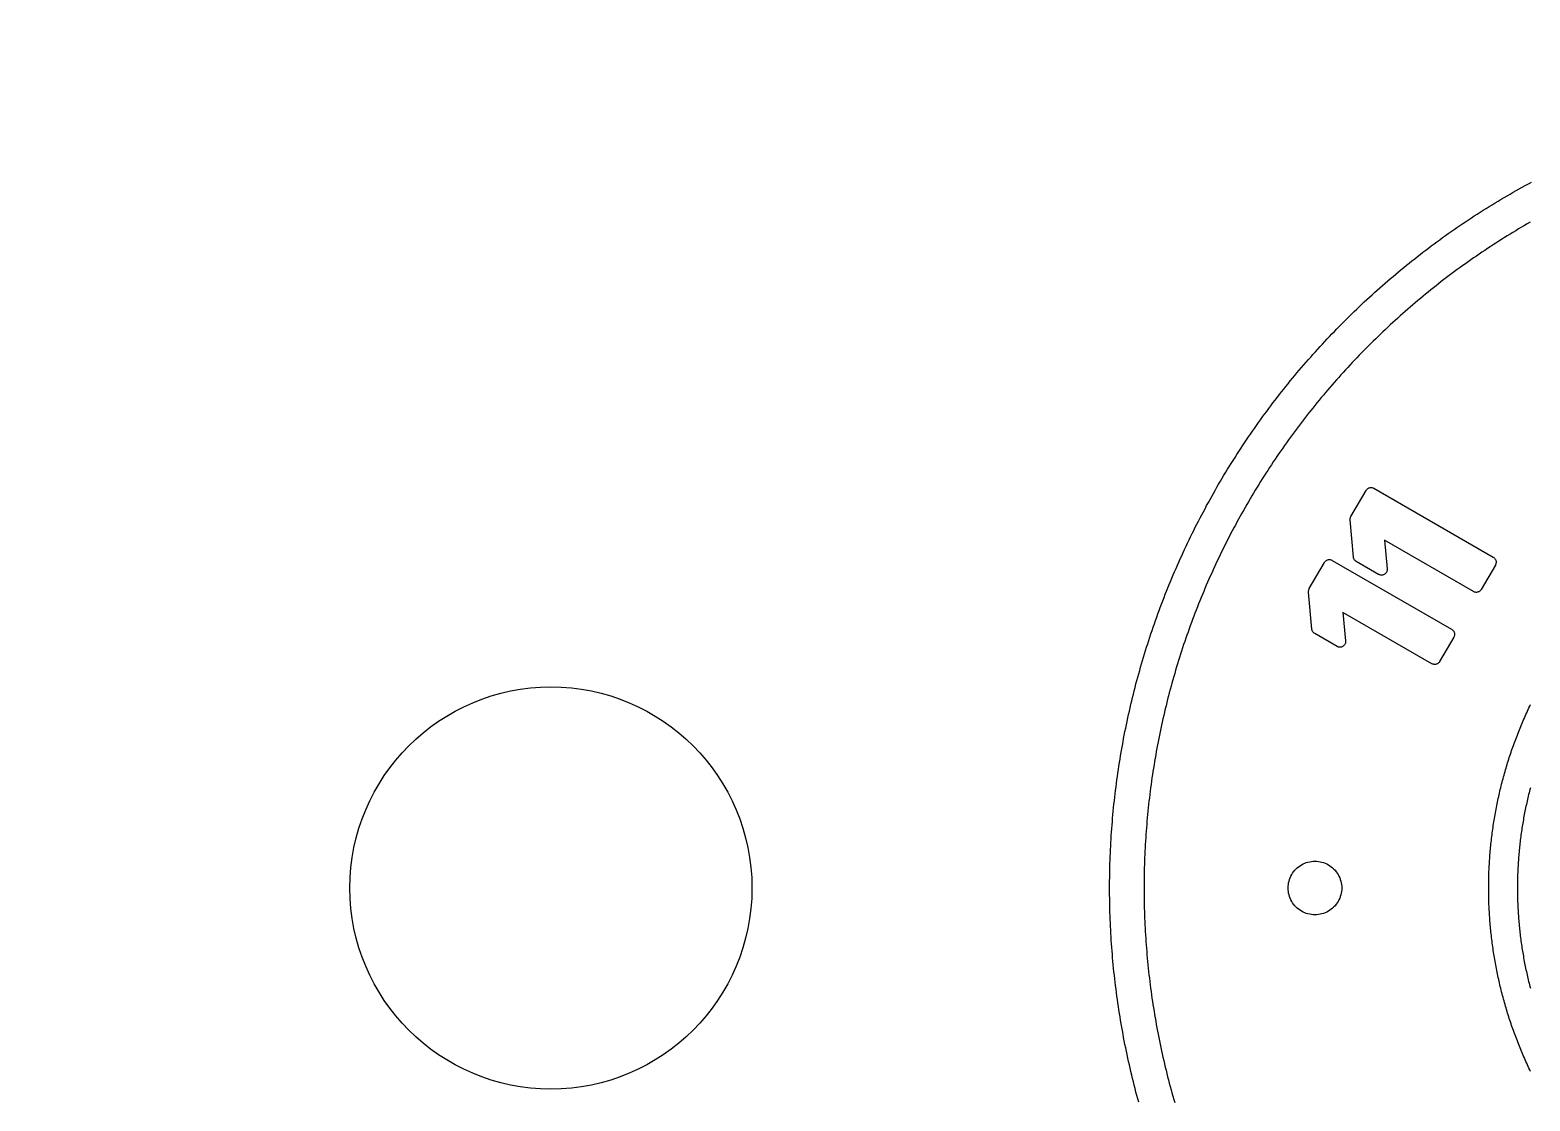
# Model space of a CAD drawing. Header units: millimetres. Extents: x -17.8 to 17.8, y -17.8 to 17.8.
# Drawn here: x -2.72 to 5.11, y -1.11 to 4.48 of the extents above; entities that cross this region are included whole.
import ezdxf

# ---------------------------------------------------------------- set-up
doc = ezdxf.new("R2010")
doc.units = ezdxf.units.MM
doc.layers.add('ALTIN', color=2, linetype='Continuous')
doc.layers.add('KESIM', color=1, linetype='Continuous')

msp = doc.modelspace()

# ---------------------------------------------------------------- linework, layer by layer
at = {"layer": 'ALTIN'}
for points in [[(3.0704, -1.1181), (3.0655, -1.1005), (3.0608, -1.0829), (3.0561, -1.0653), (3.0515, -1.0476), (3.0469, -1.0299), (3.0425, -1.0122), (3.0381, -0.9945), (3.0338, -0.9767), (3.0296, -0.959), (3.0254, -0.9412), (3.0214, -0.9234), (3.0174, -0.9056), (3.0135, -0.8878), (3.0096, -0.8699), (3.0059, -0.852), (3.0022, -0.8342), (2.9986, -0.8163), (2.9951, -0.7983), (2.9916, -0.7804), (2.9883, -0.7625), (2.985, -0.7445), (2.9818, -0.7265), (2.9786, -0.7086), (2.9756, -0.6906), (2.9726, -0.6725), (2.9697, -0.6545), (2.9669, -0.6365), (2.9642, -0.6184), (2.9615, -0.6004), (2.9589, -0.5823), (2.9564, -0.5642), (2.954, -0.5461), (2.9517, -0.528), (2.9494, -0.5099), (2.9472, -0.4918), (2.9451, -0.4736), (2.9431, -0.4555), (2.9411, -0.4373), (2.9393, -0.4192), (2.9375, -0.401), (2.9358, -0.3828), (2.9341, -0.3647), (2.9326, -0.3465), (2.9311, -0.3283), (2.9297, -0.3101), (2.9284, -0.2919), (2.9272, -0.2736), (2.926, -0.2554), (2.9249, -0.2372), (2.9239, -0.219), (2.923, -0.2007), (2.9222, -0.1825), (2.9214, -0.1643), (2.9207, -0.146), (2.9202, -0.1278), (2.9196, -0.1095), (2.9192, -0.0913), (2.9188, -0.073), (2.9186, -0.0548), (2.9184, -0.0365), (2.9182, -0.0183), (2.9182, 0), (2.9182, 0.0183), (2.9184, 0.0365), (2.9186, 0.0548), (2.9188, 0.073), (2.9192, 0.0913), (2.9196, 0.1095), (2.9202, 0.1278), (2.9207, 0.146), (2.9214, 0.1643), (2.9222, 0.1825), (2.923, 0.2007), (2.9239, 0.219), (2.9249, 0.2372), (2.926, 0.2554), (2.9272, 0.2736), (2.9284, 0.2919), (2.9297, 0.3101), (2.9311, 0.3283), (2.9326, 0.3465), (2.9341, 0.3647), (2.9358, 0.3828), (2.9375, 0.401), (2.9393, 0.4192), (2.9411, 0.4373), (2.9431, 0.4555), (2.9451, 0.4736), (2.9472, 0.4918), (2.9494, 0.5099), (2.9517, 0.528), (2.954, 0.5461), (2.9564, 0.5642), (2.9589, 0.5823), (2.9615, 0.6004), (2.9642, 0.6184), (2.9669, 0.6365), (2.9697, 0.6545), (2.9726, 0.6725), (2.9756, 0.6906), (2.9786, 0.7086), (2.9818, 0.7265), (2.985, 0.7445), (2.9883, 0.7625), (2.9916, 0.7804), (2.9951, 0.7983), (2.9986, 0.8163), (3.0022, 0.8342), (3.0059, 0.852), (3.0096, 0.8699), (3.0135, 0.8878), (3.0174, 0.9056), (3.0214, 0.9234), (3.0254, 0.9412), (3.0296, 0.959), (3.0338, 0.9767), (3.0381, 0.9945), (3.0425, 1.0122), (3.0469, 1.0299), (3.0515, 1.0476), (3.0561, 1.0653), (3.0608, 1.0829), (3.0655, 1.1005), (3.0704, 1.1181), (3.0753, 1.1357), (3.0803, 1.1533), (3.0854, 1.1708), (3.0905, 1.1883), (3.0957, 1.2058), (3.101, 1.2233), (3.1064, 1.2407), (3.1118, 1.2582), (3.1174, 1.2756), (3.123, 1.2929), (3.1287, 1.3103), (3.1344, 1.3276), (3.1402, 1.3449), (3.1462, 1.3622), (3.1521, 1.3794), (3.1582, 1.3966), (3.1643, 1.4138), (3.1705, 1.431), (3.1768, 1.4482), (3.1832, 1.4653), (3.1896, 1.4824), (3.1961, 1.4994), (3.2027, 1.5164), (3.2093, 1.5334), (3.2161, 1.5504), (3.2229, 1.5674), (3.2297, 1.5843), (3.2367, 1.6011), (3.2437, 1.618), (3.2508, 1.6348), (3.258, 1.6516), (3.2652, 1.6684), (3.2725, 1.6851), (3.2799, 1.7018), (3.2874, 1.7184), (3.2949, 1.7351), (3.3025, 1.7517), (3.3102, 1.7682), (3.318, 1.7848), (3.3258, 1.8013), (3.3337, 1.8177), (3.3416, 1.8341), (3.3497, 1.8505), (3.3578, 1.8669), (3.366, 1.8832), (3.3742, 1.8995), (3.3826, 1.9157), (3.3909, 1.932), (3.3994, 1.9481), (3.4079, 1.9643), (3.4166, 1.9804), (3.4252, 1.9964), (3.434, 2.0125), (3.4428, 2.0284), (3.4517, 2.0444), (3.4606, 2.0603), (3.4697, 2.0762), (3.4787, 2.092), (3.4879, 2.1078), (3.4971, 2.1235), (3.5064, 2.1393), (3.5158, 2.1549), (3.5252, 2.1705), (3.5348, 2.1861), (3.5443, 2.2017), (3.554, 2.2172), (3.5637, 2.2326), (3.5735, 2.2481), (3.5833, 2.2634), (3.5932, 2.2788), (3.6032, 2.2941), (3.6132, 2.3093), (3.6233, 2.3245), (3.6335, 2.3397), (3.6437, 2.3548), (3.6541, 2.3698), (3.6644, 2.3849), (3.6749, 2.3998), (3.6854, 2.4148), (3.6959, 2.4297), (3.7066, 2.4445), (3.7173, 2.4593), (3.728, 2.474), (3.7389, 2.4887), (3.7498, 2.5034), (3.7607, 2.518), (3.7717, 2.5326), (3.7828, 2.5471), (3.794, 2.5615), (3.8052, 2.5759), (3.8164, 2.5903), (3.8278, 2.6046), (3.8392, 2.6189), (3.8506, 2.6331), (3.8621, 2.6472), (3.8737, 2.6614), (3.8854, 2.6754), (3.8971, 2.6894), (3.9088, 2.7034), (3.9207, 2.7173), (3.9325, 2.7311), (3.9445, 2.745), (3.9565, 2.7587), (3.9686, 2.7724), (3.9807, 2.786), (3.9929, 2.7996), (4.0051, 2.8132), (4.0174, 2.8267), (4.0298, 2.8401), (4.0422, 2.8535), (4.0547, 2.8668), (4.0672, 2.8801), (4.0798, 2.8933), (4.0925, 2.9065), (4.1052, 2.9196), (4.118, 2.9326), (4.1308, 2.9456), (4.1437, 2.9585), (4.1566, 2.9714), (4.1696, 2.9842), (4.1826, 2.997), (4.1957, 3.0097), (4.2089, 3.0224), (4.2221, 3.035), (4.2354, 3.0475), (4.2487, 3.06), (4.2621, 3.0724), (4.2755, 3.0848), (4.289, 3.0971), (4.3026, 3.1093), (4.3162, 3.1215), (4.3298, 3.1336), (4.3435, 3.1457), (4.3572, 3.1577), (4.3711, 3.1697), (4.3849, 3.1815), (4.3988, 3.1934), (4.4128, 3.2051), (4.4268, 3.2168), (4.4408, 3.2285), (4.455, 3.2401), (4.4691, 3.2516), (4.4833, 3.263), (4.4976, 3.2744), (4.5119, 3.2858), (4.5263, 3.297), (4.5407, 3.3082), (4.5551, 3.3194), (4.5696, 3.3305), (4.5842, 3.3415), (4.5988, 3.3524), (4.6135, 3.3633), (4.6282, 3.3742), (4.6429, 3.3849), (4.6577, 3.3956), (4.6725, 3.4063), (4.6874, 3.4168), (4.7024, 3.4273), (4.7173, 3.4378), (4.7324, 3.4481), (4.7474, 3.4585), (4.7625, 3.4687), (4.7777, 3.4789), (4.7929, 3.489), (4.8081, 3.499), (4.8234, 3.509), (4.8388, 3.5189), (4.8541, 3.5287), (4.8696, 3.5385), (4.885, 3.5482), (4.9005, 3.5579), (4.9161, 3.5674), (4.9317, 3.577), (4.9473, 3.5864), (4.9629, 3.5958), (4.9787, 3.6051), (4.9944, 3.6143), (5.0102, 3.6235), (5.026, 3.6325), (5.0419, 3.6416), (5.0578, 3.6505), (5.0738, 3.6594), (5.0897, 3.6682), (5.1058, 3.677), (5.1218, 3.6856)], [(5.1153, 3.4763), (5.1002, 3.4676), (5.0851, 3.4588), (5.07, 3.45), (5.055, 3.4411), (5.04, 3.4321), (5.025, 3.4231), (5.0101, 3.414), (4.9952, 3.4048), (4.9804, 3.3956), (4.9656, 3.3863), (4.9509, 3.3769), (4.9361, 3.3675), (4.9215, 3.358), (4.9068, 3.3485), (4.8922, 3.3389), (4.8777, 3.3292), (4.8632, 3.3195), (4.8487, 3.3097), (4.8343, 3.2998), (4.8199, 3.2899), (4.8056, 3.2799), (4.7913, 3.2698), (4.7771, 3.2597), (4.7629, 3.2495), (4.7487, 3.2393), (4.7346, 3.229), (4.7205, 3.2186), (4.7065, 3.2082), (4.6925, 3.1977), (4.6786, 3.1872), (4.6647, 3.1766), (4.6509, 3.1659), (4.6371, 3.1552), (4.6233, 3.1444), (4.6097, 3.1336), (4.596, 3.1227), (4.5824, 3.1117), (4.5688, 3.1007), (4.5553, 3.0896), (4.5419, 3.0784), (4.5285, 3.0672), (4.5151, 3.056), (4.5018, 3.0447), (4.4885, 3.0333), (4.4753, 3.0219), (4.4622, 3.0104), (4.4491, 2.9988), (4.436, 2.9872), (4.423, 2.9756), (4.41, 2.9638), (4.3971, 2.9521), (4.3843, 2.9402), (4.3715, 2.9283), (4.3587, 2.9164), (4.346, 2.9044), (4.3334, 2.8923), (4.3208, 2.8802), (4.3082, 2.8681), (4.2958, 2.8559), (4.2833, 2.8436), (4.2709, 2.8313), (4.2586, 2.8189), (4.2463, 2.8064), (4.2341, 2.794), (4.222, 2.7814), (4.2099, 2.7688), (4.1978, 2.7562), (4.1858, 2.7435), (4.1739, 2.7307), (4.162, 2.7179), (4.1501, 2.7051), (4.1384, 2.6922), (4.1266, 2.6792), (4.115, 2.6662), (4.1034, 2.6531), (4.0918, 2.64), (4.0803, 2.6269), (4.0689, 2.6137), (4.0575, 2.6004), (4.0462, 2.5871), (4.035, 2.5737), (4.0238, 2.5603), (4.0126, 2.5469), (4.0015, 2.5334), (3.9905, 2.5198), (3.9795, 2.5062), (3.9686, 2.4925), (3.9578, 2.4789), (3.947, 2.4651), (3.9363, 2.4513), (3.9256, 2.4375), (3.915, 2.4236), (3.9045, 2.4097), (3.894, 2.3957), (3.8836, 2.3817), (3.8732, 2.3676), (3.8629, 2.3535), (3.8527, 2.3393), (3.8425, 2.3251), (3.8324, 2.3109), (3.8223, 2.2966), (3.8123, 2.2823), (3.8024, 2.2679), (3.7925, 2.2535), (3.7827, 2.239), (3.773, 2.2245), (3.7633, 2.21), (3.7537, 2.1954), (3.7442, 2.1807), (3.7347, 2.1661), (3.7253, 2.1513), (3.7159, 2.1366), (3.7066, 2.1218), (3.6974, 2.107), (3.6882, 2.0921), (3.6791, 2.0772), (3.6701, 2.0622), (3.6611, 2.0472), (3.6522, 2.0322), (3.6434, 2.0171), (3.6346, 2.002), (3.6259, 1.9869), (3.6173, 1.9717), (3.6087, 1.9564), (3.6002, 1.9412), (3.5918, 1.9259), (3.5834, 1.9105), (3.5751, 1.8952), (3.5669, 1.8798), (3.5587, 1.8643), (3.5506, 1.8488), (3.5426, 1.8333), (3.5346, 1.8178), (3.5267, 1.8022), (3.5189, 1.7866), (3.5111, 1.7709), (3.5034, 1.7552), (3.4958, 1.7395), (3.4882, 1.7238), (3.4808, 1.708), (3.4733, 1.6922), (3.466, 1.6763), (3.4587, 1.6604), (3.4515, 1.6445), (3.4444, 1.6286), (3.4373, 1.6126), (3.4303, 1.5966), (3.4234, 1.5806), (3.4165, 1.5645), (3.4097, 1.5484), (3.403, 1.5323), (3.3963, 1.5161), (3.3898, 1.4999), (3.3832, 1.4837), (3.3768, 1.4675), (3.3704, 1.4512), (3.3641, 1.4349), (3.3579, 1.4186), (3.3518, 1.4022), (3.3457, 1.3859), (3.3397, 1.3694), (3.3337, 1.353), (3.3279, 1.3366), (3.3221, 1.3201), (3.3163, 1.3036), (3.3107, 1.287), (3.3051, 1.2705), (3.2996, 1.2539), (3.2942, 1.2373), (3.2888, 1.2207), (3.2835, 1.204), (3.2783, 1.1874), (3.2732, 1.1707), (3.2681, 1.1539), (3.2631, 1.1372), (3.2582, 1.1204), (3.2533, 1.1037), (3.2485, 1.0868), (3.2438, 1.07), (3.2392, 1.0532), (3.2346, 1.0363), (3.2301, 1.0194), (3.2257, 1.0025), (3.2214, 0.9856), (3.2171, 0.9687), (3.2129, 0.9517), (3.2088, 0.9347), (3.2048, 0.9177), (3.2008, 0.9007), (3.1969, 0.8837), (3.1931, 0.8666), (3.1894, 0.8496), (3.1857, 0.8325), (3.1821, 0.8154), (3.1786, 0.7983), (3.1751, 0.7811), (3.1718, 0.764), (3.1685, 0.7468), (3.1652, 0.7297), (3.1621, 0.7125), (3.159, 0.6953), (3.156, 0.6781), (3.1531, 0.6609), (3.1503, 0.6436), (3.1475, 0.6264), (3.1448, 0.6091), (3.1422, 0.5918), (3.1396, 0.5745), (3.1372, 0.5572), (3.1348, 0.5399), (3.1325, 0.5226), (3.1302, 0.5053), (3.128, 0.488), (3.126, 0.4706), (3.1239, 0.4533), (3.122, 0.4359), (3.1201, 0.4185), (3.1183, 0.4012), (3.1166, 0.3838), (3.115, 0.3664), (3.1134, 0.349), (3.112, 0.3316), (3.1105, 0.3142), (3.1092, 0.2967), (3.108, 0.2793), (3.1068, 0.2619), (3.1057, 0.2444), (3.1046, 0.227), (3.1037, 0.2096), (3.1028, 0.1921), (3.102, 0.1747), (3.1013, 0.1572), (3.1006, 0.1397), (3.1001, 0.1223), (3.0996, 0.1048), (3.0992, 0.0873), (3.0988, 0.0699), (3.0985, 0.0524), (3.0984, 0.0349), (3.0982, 0.0175), (3.0982, 0), (3.0982, -0.0175), (3.0984, -0.0349), (3.0985, -0.0524), (3.0988, -0.0699), (3.0992, -0.0873), (3.0996, -0.1048), (3.1001, -0.1223), (3.1006, -0.1397), (3.1013, -0.1572), (3.102, -0.1747), (3.1028, -0.1921), (3.1037, -0.2096), (3.1046, -0.227), (3.1057, -0.2444), (3.1068, -0.2619), (3.108, -0.2793), (3.1092, -0.2967), (3.1105, -0.3142), (3.112, -0.3316), (3.1134, -0.349), (3.115, -0.3664), (3.1166, -0.3838), (3.1183, -0.4012), (3.1201, -0.4185), (3.122, -0.4359), (3.1239, -0.4533), (3.126, -0.4706), (3.128, -0.488), (3.1302, -0.5053), (3.1325, -0.5226), (3.1348, -0.5399), (3.1372, -0.5572), (3.1396, -0.5745), (3.1422, -0.5918), (3.1448, -0.6091), (3.1475, -0.6264), (3.1503, -0.6436), (3.1531, -0.6609), (3.156, -0.6781), (3.159, -0.6953), (3.1621, -0.7125), (3.1652, -0.7297), (3.1685, -0.7468), (3.1718, -0.764), (3.1751, -0.7811), (3.1786, -0.7983), (3.1821, -0.8154), (3.1857, -0.8325), (3.1894, -0.8496), (3.1931, -0.8666), (3.1969, -0.8837), (3.2008, -0.9007), (3.2048, -0.9177), (3.2088, -0.9347), (3.2129, -0.9517), (3.2171, -0.9687), (3.2214, -0.9856), (3.2257, -1.0025), (3.2301, -1.0194), (3.2346, -1.0363), (3.2392, -1.0532), (3.2438, -1.07), (3.2485, -1.0868), (3.2533, -1.1037), (3.2582, -1.1204)], [(5.1172, -0.9575), (5.113, -0.9488), (5.1089, -0.9401), (5.1048, -0.9314), (5.1008, -0.9227), (5.0968, -0.9139), (5.0928, -0.9052), (5.0889, -0.8964), (5.085, -0.8876), (5.0811, -0.8788), (5.0773, -0.87), (5.0735, -0.8611), (5.0698, -0.8523), (5.0661, -0.8434), (5.0624, -0.8345), (5.0588, -0.8256), (5.0552, -0.8167), (5.0517, -0.8077), (5.0482, -0.7988), (5.0447, -0.7898), (5.0413, -0.7808), (5.0379, -0.7718), (5.0345, -0.7628), (5.0312, -0.7538), (5.028, -0.7447), (5.0247, -0.7357), (5.0215, -0.7266), (5.0184, -0.7175), (5.0153, -0.7084), (5.0122, -0.6993), (5.0092, -0.6902), (5.0062, -0.681), (5.0032, -0.6719), (5.0003, -0.6627), (4.9975, -0.6535), (4.9946, -0.6444), (4.9918, -0.6351), (4.9891, -0.6259), (4.9864, -0.6167), (4.9837, -0.6075), (4.9811, -0.5982), (4.9785, -0.589), (4.9759, -0.5797), (4.9734, -0.5704), (4.9709, -0.5611), (4.9685, -0.5518), (4.9661, -0.5425), (4.9638, -0.5332), (4.9615, -0.5238), (4.9592, -0.5145), (4.957, -0.5051), (4.9548, -0.4958), (4.9527, -0.4864), (4.9506, -0.477), (4.9485, -0.4676), (4.9465, -0.4582), (4.9445, -0.4488), (4.9426, -0.4394), (4.9407, -0.43), (4.9388, -0.4205), (4.937, -0.4111), (4.9352, -0.4016), (4.9335, -0.3922), (4.9318, -0.3827), (4.9302, -0.3732), (4.9285, -0.3637), (4.927, -0.3543), (4.9255, -0.3448), (4.924, -0.3353), (4.9225, -0.3258), (4.9211, -0.3162), (4.9198, -0.3067), (4.9185, -0.2972), (4.9172, -0.2877), (4.9159, -0.2781), (4.9147, -0.2686), (4.9136, -0.259), (4.9125, -0.2495), (4.9114, -0.2399), (4.9104, -0.2304), (4.9094, -0.2208), (4.9085, -0.2112), (4.9076, -0.2017), (4.9067, -0.1921), (4.9059, -0.1825), (4.9051, -0.1729), (4.9044, -0.1633), (4.9037, -0.1537), (4.903, -0.1441), (4.9024, -0.1345), (4.9019, -0.1249), (4.9013, -0.1153), (4.9009, -0.1057), (4.9004, -0.0961), (4.9, -0.0865), (4.8997, -0.0769), (4.8993, -0.0673), (4.8991, -0.0577), (4.8988, -0.0481), (4.8987, -0.0385), (4.8985, -0.0288), (4.8984, -0.0192), (4.8983, -0.0096), (4.8983, 0), (4.8983, 0.0096), (4.8984, 0.0192), (4.8985, 0.0288), (4.8987, 0.0385), (4.8988, 0.0481), (4.8991, 0.0577), (4.8993, 0.0673), (4.8997, 0.0769), (4.9, 0.0865), (4.9004, 0.0961), (4.9009, 0.1057), (4.9013, 0.1153), (4.9019, 0.1249), (4.9024, 0.1345), (4.903, 0.1441), (4.9037, 0.1537), (4.9044, 0.1633), (4.9051, 0.1729), (4.9059, 0.1825), (4.9067, 0.1921), (4.9076, 0.2017), (4.9085, 0.2112), (4.9094, 0.2208), (4.9104, 0.2304), (4.9114, 0.2399), (4.9125, 0.2495), (4.9136, 0.259), (4.9147, 0.2686), (4.9159, 0.2781), (4.9172, 0.2877), (4.9185, 0.2972), (4.9198, 0.3067), (4.9211, 0.3162), (4.9225, 0.3258), (4.924, 0.3353), (4.9255, 0.3448), (4.927, 0.3543), (4.9285, 0.3637), (4.9302, 0.3732), (4.9318, 0.3827), (4.9335, 0.3922), (4.9352, 0.4016), (4.937, 0.4111), (4.9388, 0.4205), (4.9407, 0.43), (4.9426, 0.4394), (4.9445, 0.4488), (4.9465, 0.4582), (4.9485, 0.4676), (4.9506, 0.477), (4.9527, 0.4864), (4.9548, 0.4958), (4.957, 0.5051), (4.9592, 0.5145), (4.9615, 0.5238), (4.9638, 0.5332), (4.9661, 0.5425), (4.9685, 0.5518), (4.9709, 0.5611), (4.9734, 0.5704), (4.9759, 0.5797), (4.9785, 0.589), (4.9811, 0.5982), (4.9837, 0.6075), (4.9864, 0.6167), (4.9891, 0.6259), (4.9918, 0.6351), (4.9946, 0.6444), (4.9975, 0.6535), (5.0003, 0.6627), (5.0032, 0.6719), (5.0062, 0.681), (5.0092, 0.6902), (5.0122, 0.6993), (5.0153, 0.7084), (5.0184, 0.7175), (5.0215, 0.7266), (5.0247, 0.7357), (5.028, 0.7447), (5.0312, 0.7538), (5.0345, 0.7628), (5.0379, 0.7718), (5.0413, 0.7808), (5.0447, 0.7898), (5.0482, 0.7988), (5.0517, 0.8077), (5.0552, 0.8167), (5.0588, 0.8256), (5.0624, 0.8345), (5.0661, 0.8434), (5.0698, 0.8523), (5.0735, 0.8611), (5.0773, 0.87), (5.0811, 0.8788), (5.085, 0.8876), (5.0889, 0.8964), (5.0928, 0.9052), (5.0968, 0.9139), (5.1008, 0.9227), (5.1048, 0.9314), (5.1089, 0.9401), (5.113, 0.9488), (5.1172, 0.9575)], [(5.116, 0.5229), (5.1137, 0.5143), (5.1115, 0.5056), (5.1093, 0.4969), (5.1072, 0.4882), (5.1051, 0.4795), (5.103, 0.4708), (5.101, 0.462), (5.099, 0.4533), (5.097, 0.4445), (5.0951, 0.4358), (5.0932, 0.427), (5.0914, 0.4183), (5.0896, 0.4095), (5.0878, 0.4007), (5.0861, 0.3919), (5.0844, 0.3831), (5.0827, 0.3743), (5.0811, 0.3655), (5.0795, 0.3567), (5.078, 0.3478), (5.0765, 0.339), (5.075, 0.3301), (5.0736, 0.3213), (5.0722, 0.3124), (5.0709, 0.3036), (5.0696, 0.2947), (5.0683, 0.2858), (5.0671, 0.277), (5.0659, 0.2681), (5.0647, 0.2592), (5.0636, 0.2503), (5.0626, 0.2414), (5.0615, 0.2325), (5.0605, 0.2236), (5.0596, 0.2147), (5.0587, 0.2058), (5.0578, 0.1969), (5.0569, 0.1879), (5.0561, 0.179), (5.0554, 0.1701), (5.0547, 0.1611), (5.054, 0.1522), (5.0533, 0.1433), (5.0527, 0.1343), (5.0522, 0.1254), (5.0516, 0.1164), (5.0511, 0.1075), (5.0507, 0.0985), (5.0503, 0.0896), (5.0499, 0.0806), (5.0496, 0.0717), (5.0493, 0.0627), (5.049, 0.0538), (5.0488, 0.0448), (5.0486, 0.0358), (5.0485, 0.0269), (5.0484, 0.0179), (5.0483, 0.009), (5.0483, 0), (5.0483, -0.009), (5.0484, -0.0179), (5.0485, -0.0269), (5.0486, -0.0358), (5.0488, -0.0448), (5.049, -0.0538), (5.0493, -0.0627), (5.0496, -0.0717), (5.0499, -0.0806), (5.0503, -0.0896), (5.0507, -0.0985), (5.0511, -0.1075), (5.0516, -0.1164), (5.0522, -0.1254), (5.0527, -0.1343), (5.0533, -0.1433), (5.054, -0.1522), (5.0547, -0.1611), (5.0554, -0.1701), (5.0561, -0.179), (5.0569, -0.1879), (5.0578, -0.1969), (5.0587, -0.2058), (5.0596, -0.2147), (5.0605, -0.2236), (5.0615, -0.2325), (5.0626, -0.2414), (5.0636, -0.2503), (5.0647, -0.2592), (5.0659, -0.2681), (5.0671, -0.277), (5.0683, -0.2858), (5.0696, -0.2947), (5.0709, -0.3036), (5.0722, -0.3124), (5.0736, -0.3213), (5.075, -0.3301), (5.0765, -0.339), (5.078, -0.3478), (5.0795, -0.3567), (5.0811, -0.3655), (5.0827, -0.3743), (5.0844, -0.3831), (5.0861, -0.3919), (5.0878, -0.4007), (5.0896, -0.4095), (5.0914, -0.4183), (5.0932, -0.427), (5.0951, -0.4358), (5.097, -0.4445), (5.099, -0.4533), (5.101, -0.462), (5.103, -0.4708), (5.1051, -0.4795), (5.1072, -0.4882), (5.1093, -0.4969), (5.1115, -0.5056), (5.1137, -0.5143), (5.116, -0.5229)]]:
    msp.add_lwpolyline(points, dxfattribs=at)
for points in [[(4.3466, 1.6346), (4.3437, 1.6339), (4.3408, 1.6336), (4.3378, 1.6335), (4.3348, 1.6337), (4.3319, 1.6342), (4.329, 1.635), (4.3262, 1.6361), (4.3236, 1.6375), (4.2069, 1.7048), (4.2045, 1.7064), (4.2023, 1.7082), (4.2002, 1.7102), (4.1983, 1.7123), (4.1966, 1.7147), (4.1952, 1.7172), (4.194, 1.7198), (4.1931, 1.7225), (4.1924, 1.7253), (4.1921, 1.7282), (4.1748, 1.9217), (4.1747, 1.9247), (4.1749, 1.9278), (4.1754, 1.9308), (4.1762, 1.9337), (4.1774, 1.9366), (4.1787, 1.9393), (4.2578, 2.0762), (4.2594, 2.0787), (4.2612, 2.081), (4.2632, 2.0831), (4.2655, 2.085), (4.2679, 2.0867), (4.2705, 2.0881), (4.2732, 2.0893), (4.276, 2.0902), (4.2789, 2.0908), (4.2818, 2.0911), (4.2847, 2.0912), (4.2877, 2.0909), (4.2906, 2.0904), (4.2934, 2.0896), (4.2961, 2.0885), (4.2987, 2.0872), (4.9223, 1.7272), (4.9248, 1.7256), (4.9271, 1.7237), (4.9292, 1.7217), (4.9311, 1.7194), (4.9328, 1.717), (4.9342, 1.7144), (4.9354, 1.7117), (4.9363, 1.7089), (4.9369, 1.7061), (4.9372, 1.7031), (4.9373, 1.7002), (4.937, 1.6973), (4.9365, 1.6944), (4.9357, 1.6915), (4.9346, 1.6888), (4.9333, 1.6862), (4.8596, 1.5586), (4.858, 1.5561), (4.8562, 1.5538), (4.8541, 1.5517), (4.8519, 1.5498), (4.8494, 1.5481), (4.8469, 1.5466), (4.8442, 1.5455), (4.8414, 1.5446), (4.8385, 1.544), (4.8356, 1.5436), (4.8326, 1.5436), (4.8297, 1.5438), (4.8268, 1.5443), (4.824, 1.5451), (4.8212, 1.5462), (4.8186, 1.5476), (4.3547, 1.8154), (4.3685, 1.6662), (4.3686, 1.6632), (4.3684, 1.6603), (4.3679, 1.6573), (4.3672, 1.6544), (4.3662, 1.6517), (4.3648, 1.649), (4.3633, 1.6464), (4.3615, 1.6441), (4.3594, 1.6419), (4.3572, 1.6399), (4.3548, 1.6382), (4.3522, 1.6367), (4.3495, 1.6355)], [(4.1293, 1.2582), (4.1264, 1.2575), (4.1235, 1.2572), (4.1205, 1.2571), (4.1175, 1.2573), (4.1146, 1.2578), (4.1117, 1.2587), (4.1089, 1.2597), (4.1063, 1.2611), (3.9896, 1.3285), (3.9872, 1.33), (3.985, 1.3318), (3.9829, 1.3338), (3.981, 1.336), (3.9793, 1.3383), (3.9779, 1.3408), (3.9767, 1.3434), (3.9758, 1.3461), (3.9751, 1.3489), (3.9747, 1.3518), (3.9575, 1.5453), (3.9574, 1.5483), (3.9576, 1.5514), (3.9581, 1.5544), (3.9589, 1.5574), (3.9601, 1.5602), (3.9614, 1.5629), (4.0405, 1.6998), (4.0421, 1.7023), (4.0439, 1.7046), (4.0459, 1.7067), (4.0482, 1.7086), (4.0506, 1.7103), (4.0532, 1.7117), (4.0559, 1.7129), (4.0587, 1.7138), (4.0616, 1.7144), (4.0645, 1.7147), (4.0674, 1.7148), (4.0704, 1.7145), (4.0733, 1.714), (4.0761, 1.7132), (4.0788, 1.7121), (4.0814, 1.7108), (4.705, 1.3508), (4.7075, 1.3492), (4.7098, 1.3474), (4.7119, 1.3453), (4.7138, 1.3431), (4.7155, 1.3406), (4.7169, 1.3381), (4.7181, 1.3354), (4.719, 1.3326), (4.7196, 1.3297), (4.7199, 1.3268), (4.72, 1.3238), (4.7197, 1.3209), (4.7192, 1.318), (4.7184, 1.3152), (4.7173, 1.3124), (4.716, 1.3098), (4.6423, 1.1822), (4.6407, 1.1797), (4.6389, 1.1774), (4.6368, 1.1753), (4.6346, 1.1734), (4.6321, 1.1717), (4.6296, 1.1703), (4.6269, 1.1691), (4.6241, 1.1682), (4.6212, 1.1676), (4.6183, 1.1672), (4.6153, 1.1672), (4.6124, 1.1674), (4.6095, 1.168), (4.6067, 1.1688), (4.6039, 1.1698), (4.6013, 1.1712), (4.1374, 1.439), (4.1512, 1.2898), (4.1513, 1.2869), (4.1511, 1.2839), (4.1506, 1.2809), (4.1499, 1.2781), (4.1488, 1.2753), (4.1475, 1.2726), (4.146, 1.2701), (4.1442, 1.2677), (4.1421, 1.2655), (4.1399, 1.2636), (4.1375, 1.2618), (4.1349, 1.2603), (4.1321, 1.2591)], [(4.076, -0.1111), (4.0685, -0.1164), (4.0608, -0.1212), (4.0527, -0.1256), (4.0443, -0.1293), (4.0358, -0.1326), (4.027, -0.1352), (4.0181, -0.1373), (4.009, -0.1388), (3.9999, -0.1397), (3.9908, -0.14), (3.9816, -0.1397), (3.9725, -0.1388), (3.9634, -0.1373), (3.9545, -0.1352), (3.9458, -0.1326), (3.9372, -0.1293), (3.9288, -0.1256), (3.9208, -0.1212), (3.913, -0.1164), (3.9055, -0.1111), (3.8985, -0.1053), (3.8918, -0.099), (3.8855, -0.0923), (3.8797, -0.0852), (3.8744, -0.0778), (3.8695, -0.07), (3.8652, -0.0619), (3.8614, -0.0536), (3.8582, -0.045), (3.8555, -0.0362), (3.8535, -0.0273), (3.852, -0.0183), (3.8511, -0.0092), (3.8508, 0), (3.8511, 0.0092), (3.852, 0.0183), (3.8535, 0.0273), (3.8555, 0.0362), (3.8582, 0.045), (3.8614, 0.0536), (3.8652, 0.0619), (3.8695, 0.07), (3.8744, 0.0778), (3.8797, 0.0852), (3.8855, 0.0923), (3.8918, 0.099), (3.8985, 0.1053), (3.9055, 0.1111), (3.913, 0.1164), (3.9208, 0.1212), (3.9288, 0.1256), (3.9372, 0.1293), (3.9458, 0.1326), (3.9545, 0.1352), (3.9634, 0.1373), (3.9725, 0.1388), (3.9816, 0.1397), (3.9908, 0.14), (3.9999, 0.1397), (4.009, 0.1388), (4.0181, 0.1373), (4.027, 0.1352), (4.0358, 0.1326), (4.0443, 0.1293), (4.0527, 0.1256), (4.0608, 0.1212), (4.0685, 0.1164), (4.076, 0.1111), (4.0831, 0.1053), (4.0898, 0.099), (4.096, 0.0923), (4.1018, 0.0852), (4.1072, 0.0778), (4.112, 0.07), (4.1163, 0.0619), (4.1201, 0.0536), (4.1233, 0.045), (4.126, 0.0362), (4.1281, 0.0273), (4.1296, 0.0183), (4.1305, 0.0092), (4.1308, 0), (4.1305, -0.0092), (4.1296, -0.0183), (4.1281, -0.0273), (4.126, -0.0362), (4.1233, -0.045), (4.1201, -0.0536), (4.1163, -0.0619), (4.112, -0.07), (4.1072, -0.0778), (4.1018, -0.0852), (4.096, -0.0923), (4.0898, -0.099), (4.0831, -0.1053)]]:
    msp.add_lwpolyline(points, close=True, dxfattribs=at)
at = {"layer": 'KESIM'}
for radius in [17.8, 1.05]:
    msp.add_circle((0, 0), radius, dxfattribs=at)

doc.saveas('drawing.dxf')
